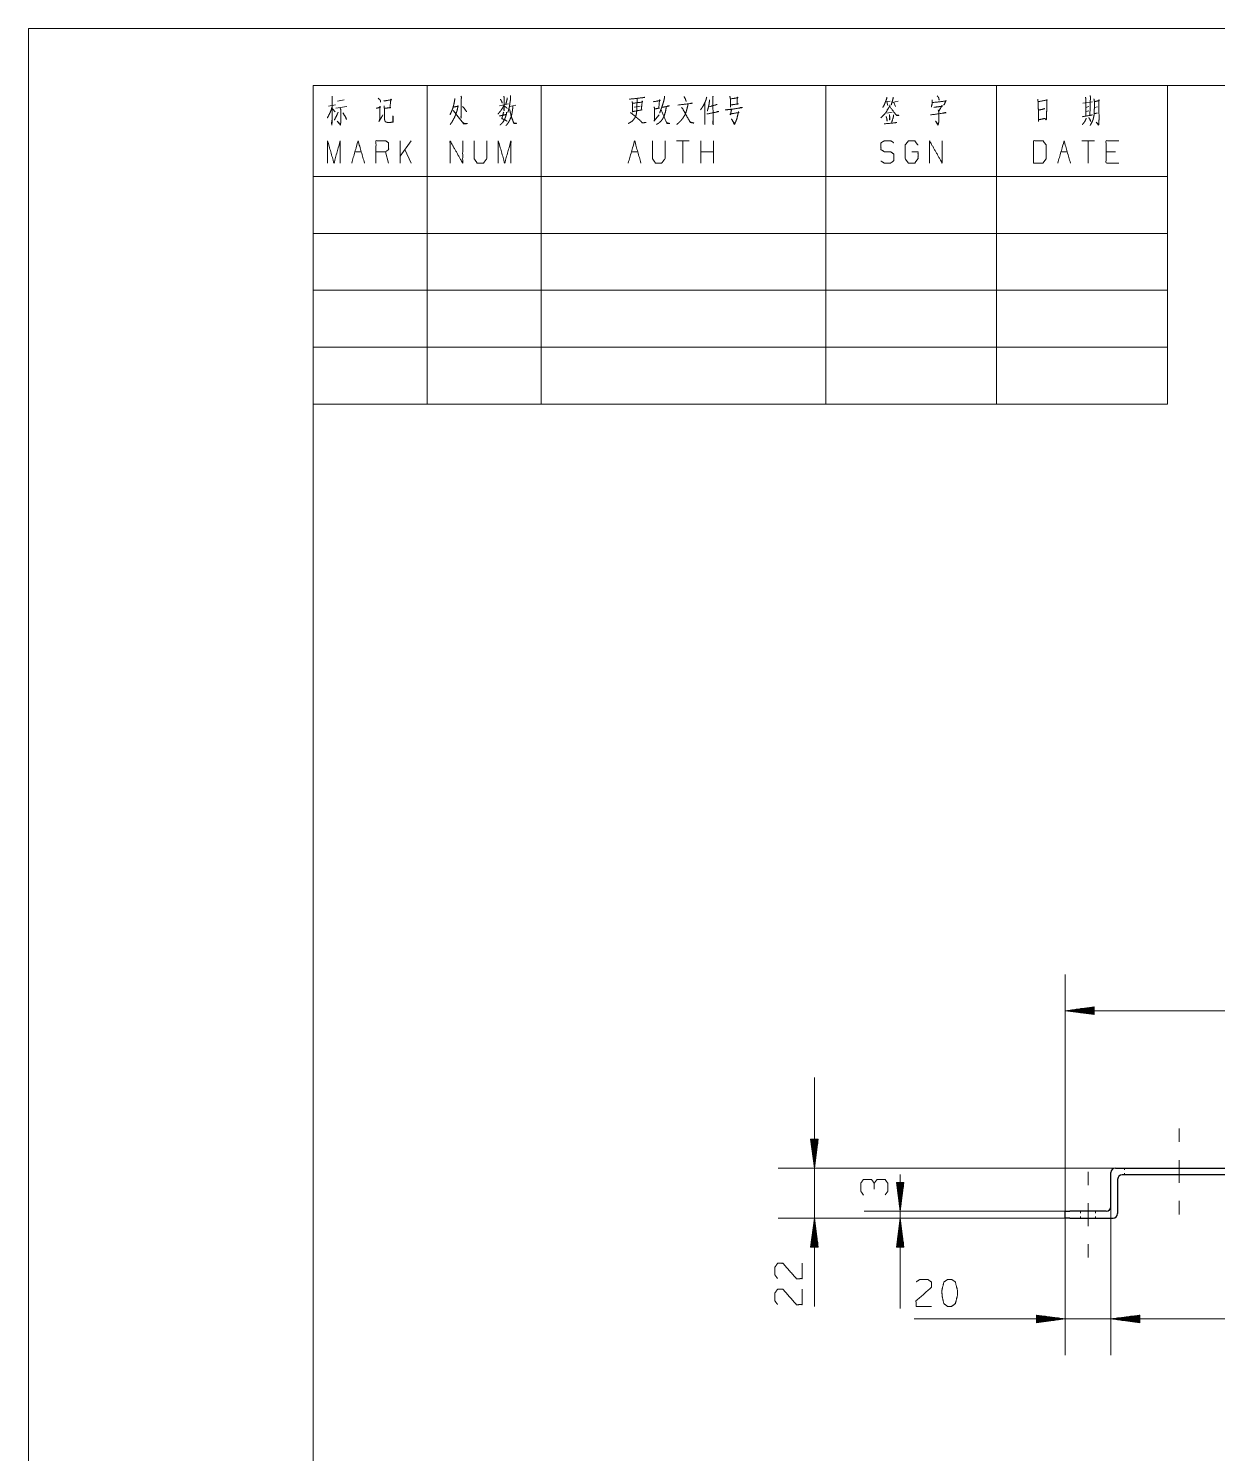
# Model space of a CAD drawing. Header units: millimetres. Extents: x 0 to 210, y 0 to 297.
# Drawn here: x 0 to 104.4, y 171.8 to 297 of the extents above; entities that cross this region are included whole.
import ezdxf

# ---------------------------------------------------------------- set-up
doc = ezdxf.new("R2010")
doc.units = ezdxf.units.MM
doc.layers.add('101', color=7, linetype='Continuous', true_color=0xffffff)

msp = doc.modelspace()

# ---------------------------------------------------------------- linework, layer by layer
at = {"layer": '101', "color": 133, "linetype": 'Continuous', "lineweight": 18}
for p, q in [((0, 297), (0, 0)), ((210, 297), (0, 297)), ((25, 292), (100, 292)), ((205, 292), (25, 292)), ((25, 292), (25, 5)), ((25, 292), (100, 292)), ((25, 292), (100, 292)), ((25, 292), (25, 264)), ((35, 292), (35, 264)), ((45, 292), (45, 264)), ((70, 292), (70, 264)), ((85, 292), (85, 264)), ((100, 292), (100, 264)), ((25, 284), (100, 284)), ((25, 279), (100, 279)), ((25, 274), (100, 274)), ((25, 269), (100, 269)), ((25, 264), (100, 264))]:
    msp.add_line(p, q, dxfattribs=at)
at = {"layer": '101', "color": 72, "linetype": 'Continuous', "lineweight": 18}
for p, q in [((27.13, 290.61), (27.71, 290.74)), ((75.25, 290.57), (75.67, 290.63)), ((75.35, 290.55), (75.45, 290.24)), ((75.82, 290.51), (76.35, 290.61)), ((75.98, 290.49), (76.11, 290.16)), ((92.56, 290.43), (93.43, 290.55)), ((26.34, 290.18), (26.96, 290.3)), ((26.7, 289.95), (26.92, 289.68)), ((26.99, 289.99), (27.95, 290.14)), ((41.34, 290.22), (42.13, 290.38)), ((42.25, 290.16), (42.79, 290.28)), ((53.17, 290.09), (53.7, 290.18)), ((54.91, 288.87), (55.37, 289.43)), ((75.83, 289.64), (75.37, 289.56)), ((92.84, 290.07), (93.11, 290.14)), ((92.86, 289.72), (93.09, 289.78)), ((93.6, 290.05), (93.85, 290.12)), ((32.63, 285.18), (32.63, 287.14)), ((33.59, 287.14), (32.63, 285.78)), ((58.02, 287.14), (56.9, 287.14)), ((57.46, 287.14), (57.46, 285.18)), ((59.02, 285.18), (59.02, 287.14)), ((60.14, 285.18), (60.14, 287.14)), ((93.6, 287.14), (92.49, 287.14)), ((93.05, 287.14), (93.05, 285.18)), ((28.66, 286.17), (29.22, 286.17)), ((31.62, 285.18), (31.34, 286.17)), ((33.59, 285.18), (33.04, 286.36)), ((52.94, 286.17), (53.49, 286.17)), ((60.14, 286.17), (59.02, 286.17)), ((90.65, 286.17), (91.2, 286.17)), ((95.45, 286.17), (94.61, 286.17))]:
    msp.add_line(p, q, dxfattribs=at)
at = {"layer": '101', "color": 22, "linetype": 'Continuous', "lineweight": 18}
for p, q in [((91.03, 193.1), (91.03, 213.9)), ((93.57, 211.06), (91.03, 210.72)), ((91.03, 210.72), (93.57, 210.39)), ((141.03, 210.72), (91.03, 210.72)), ((93.57, 210.75), (91.22, 210.75)), ((93.57, 210.7), (91.22, 210.7)), ((93.57, 210.8), (91.61, 210.8)), ((93.57, 210.65), (91.61, 210.65)), ((93.57, 210.85), (91.99, 210.85)), ((93.57, 210.59), (91.99, 210.59)), ((93.57, 210.9), (92.38, 210.9)), ((93.57, 210.54), (92.38, 210.54)), ((93.57, 210.95), (92.76, 210.95)), ((93.57, 210.49), (92.76, 210.49)), ((93.57, 211), (93.15, 211)), ((93.57, 210.44), (93.15, 210.44)), ((93.57, 211.05), (93.53, 211.05)), ((93.57, 211.05), (93.53, 211.05)), ((93.57, 210.39), (93.53, 210.39)), ((93.57, 210.39), (93.53, 210.39)), ((93.57, 210.39), (93.57, 211.06)), ((69.01, 204.84), (69.01, 184.73)), ((68.67, 199.44), (69.01, 196.9)), ((69.34, 199.44), (68.67, 199.44)), ((68.68, 199.44), (68.68, 199.41)), ((68.68, 199.44), (68.68, 199.41)), ((68.73, 199.44), (68.73, 199.02)), ((68.78, 199.44), (68.78, 198.64)), ((68.83, 199.44), (68.83, 198.25)), ((68.88, 199.44), (68.88, 197.87)), ((68.93, 199.44), (68.93, 197.48)), ((68.98, 199.44), (68.98, 197.09)), ((69.01, 196.9), (69.34, 199.44)), ((69.03, 199.44), (69.03, 197.09)), ((69.08, 199.44), (69.08, 197.48)), ((69.14, 199.44), (69.14, 197.87)), ((69.19, 199.44), (69.19, 198.25)), ((69.24, 199.44), (69.24, 198.64)), ((69.29, 199.44), (69.29, 199.02)), ((69.34, 199.44), (69.34, 199.41)), ((69.34, 199.44), (69.34, 199.41)), ((95.43, 196.9), (65.83, 196.9)), ((76.2, 195.64), (76.54, 193.1)), ((76.87, 195.64), (76.2, 195.64)), ((76.21, 195.64), (76.21, 195.61)), ((76.21, 195.64), (76.21, 195.61)), ((76.26, 195.64), (76.26, 195.22)), ((76.31, 195.64), (76.31, 194.84)), ((76.36, 195.64), (76.36, 194.45)), ((76.41, 195.64), (76.41, 194.07)), ((76.46, 195.64), (76.46, 193.68)), ((76.51, 195.64), (76.51, 193.29)), ((76.54, 184.56), (76.54, 196.33)), ((76.54, 193.1), (76.87, 195.64)), ((76.56, 195.64), (76.56, 193.29)), ((76.61, 195.64), (76.61, 193.68)), ((76.66, 195.64), (76.66, 194.07)), ((76.72, 195.64), (76.72, 194.45)), ((76.77, 195.64), (76.77, 194.84)), ((76.82, 195.64), (76.82, 195.22)), ((76.87, 195.64), (76.87, 195.61)), ((76.87, 195.64), (76.87, 195.61)), ((91.43, 193.1), (73.36, 193.1)), ((95.03, 193.5), (95.03, 180.47)), ((95.03, 193.5), (95.03, 180.47)), ((92.38, 192.5), (65.83, 192.5)), ((69.01, 192.5), (68.67, 189.96)), ((68.88, 189.96), (68.88, 191.54)), ((68.93, 189.96), (68.93, 191.92)), ((68.98, 189.96), (68.98, 192.31)), ((69.34, 189.96), (69.01, 192.5)), ((69.03, 189.96), (69.03, 192.31)), ((69.08, 189.96), (69.08, 191.92)), ((69.14, 189.96), (69.14, 191.54)), ((91.43, 192.5), (73.36, 192.5)), ((76.54, 192.5), (76.2, 189.96)), ((76.41, 189.96), (76.41, 191.54)), ((76.46, 189.96), (76.46, 191.92)), ((76.51, 189.96), (76.51, 192.31)), ((76.87, 189.96), (76.54, 192.5)), ((76.56, 189.96), (76.56, 192.31)), ((76.61, 189.96), (76.61, 191.92)), ((76.66, 189.96), (76.66, 191.54)), ((91.03, 192.5), (91.03, 180.47)), ((68.73, 189.96), (68.73, 190.38)), ((68.78, 189.96), (68.78, 190.76)), ((68.83, 189.96), (68.83, 191.15)), ((69.19, 189.96), (69.19, 191.15)), ((69.24, 189.96), (69.24, 190.76)), ((69.29, 189.96), (69.29, 190.38)), ((76.26, 189.96), (76.26, 190.38)), ((76.31, 189.96), (76.31, 190.76)), ((76.36, 189.96), (76.36, 191.15)), ((76.72, 189.96), (76.72, 191.15)), ((76.77, 189.96), (76.77, 190.76)), ((76.82, 189.96), (76.82, 190.38)), ((68.67, 189.96), (69.34, 189.96)), ((68.68, 189.96), (68.68, 189.99)), ((68.68, 189.96), (68.68, 189.99)), ((69.34, 189.96), (69.34, 189.99)), ((69.34, 189.96), (69.34, 189.99)), ((76.2, 189.96), (76.87, 189.96)), ((76.21, 189.96), (76.21, 189.99)), ((76.21, 189.96), (76.21, 189.99)), ((76.87, 189.96), (76.87, 189.99)), ((76.87, 189.96), (76.87, 189.99)), ((77.76, 183.65), (102.96, 183.65)), ((91.03, 183.65), (88.49, 183.98)), ((88.49, 183.98), (88.49, 183.31)), ((88.49, 183.98), (88.52, 183.98)), ((88.49, 183.98), (88.52, 183.98)), ((88.49, 183.93), (88.9, 183.93)), ((88.49, 183.88), (89.29, 183.88)), ((88.49, 183.83), (89.68, 183.83)), ((88.49, 183.78), (90.06, 183.78)), ((88.49, 183.73), (90.45, 183.73)), ((88.49, 183.67), (90.83, 183.67)), ((88.49, 183.31), (91.03, 183.65)), ((88.49, 183.62), (90.83, 183.62)), ((88.49, 183.57), (90.45, 183.57)), ((88.49, 183.52), (90.06, 183.52)), ((88.49, 183.47), (89.68, 183.47)), ((88.49, 183.42), (89.29, 183.42)), ((88.49, 183.37), (88.9, 183.37)), ((88.49, 183.32), (88.52, 183.32)), ((88.49, 183.32), (88.52, 183.32)), ((97.57, 183.98), (95.03, 183.65)), ((97.57, 183.98), (95.03, 183.65)), ((95.03, 183.65), (97.57, 183.31)), ((95.03, 183.65), (141.03, 183.65)), ((95.03, 183.65), (97.57, 183.31)), ((97.57, 183.67), (95.22, 183.67)), ((97.57, 183.67), (95.22, 183.67)), ((97.57, 183.62), (95.22, 183.62)), ((97.57, 183.62), (95.22, 183.62)), ((97.57, 183.73), (95.61, 183.73)), ((97.57, 183.73), (95.61, 183.73)), ((97.57, 183.57), (95.61, 183.57)), ((97.57, 183.57), (95.61, 183.57)), ((97.57, 183.78), (95.99, 183.78)), ((97.57, 183.78), (95.99, 183.78)), ((97.57, 183.52), (95.99, 183.52)), ((97.57, 183.52), (95.99, 183.52)), ((97.57, 183.83), (96.38, 183.83)), ((97.57, 183.83), (96.38, 183.83)), ((97.57, 183.47), (96.38, 183.47)), ((97.57, 183.47), (96.38, 183.47)), ((97.57, 183.88), (96.76, 183.88)), ((97.57, 183.88), (96.76, 183.88)), ((97.57, 183.42), (96.76, 183.42)), ((97.57, 183.42), (96.76, 183.42)), ((97.57, 183.93), (97.15, 183.93)), ((97.57, 183.93), (97.15, 183.93)), ((97.57, 183.37), (97.15, 183.37)), ((97.57, 183.37), (97.15, 183.37)), ((97.57, 183.98), (97.53, 183.98)), ((97.57, 183.98), (97.53, 183.98)), ((97.57, 183.98), (97.53, 183.98)), ((97.57, 183.98), (97.53, 183.98)), ((97.57, 183.32), (97.53, 183.32)), ((97.57, 183.32), (97.53, 183.32)), ((97.57, 183.32), (97.53, 183.32)), ((97.57, 183.32), (97.53, 183.32)), ((97.57, 183.31), (97.57, 183.98)), ((97.57, 183.31), (97.57, 183.98))]:
    msp.add_line(p, q, dxfattribs=at)
at = {"layer": '101', "color": 151, "linetype": 'Continuous', "lineweight": 18}
for p, q in [((101.03, 200.38), (101.03, 199.19)), ((93.03, 196.58), (93.03, 195.39)), ((101.03, 194.01), (101.03, 192.83)), ((93.03, 190.21), (93.03, 189.03))]:
    msp.add_line(p, q, dxfattribs=at)
at = {"layer": '101', "color": 252, "linetype": 'Continuous', "lineweight": 25}
for p, q in [((95.43, 196.9), (140.03, 196.9)), ((95.03, 193.5), (95.03, 196.5)), ((95.63, 195.9), (95.63, 192.9)), ((140.63, 196.3), (96.03, 196.3)), ((91.03, 192.5), (91.03, 193.1)), ((94.63, 193.1), (91.43, 193.1)), ((91.43, 192.5), (95.23, 192.5))]:
    msp.add_line(p, q, dxfattribs=at)
at = {"layer": '101', "color": 53, "linetype": 'Continuous', "lineweight": 18}
for p, q in [((96.23, 196.9), (96.23, 196.75)), ((96.23, 196.45), (96.23, 196.3)), ((92.38, 193.1), (92.38, 192.95)), ((93.68, 192.95), (93.68, 193.1)), ((92.38, 192.65), (92.38, 192.5)), ((93.68, 192.5), (93.68, 192.65))]:
    msp.add_line(p, q, dxfattribs=at)
at = {"layer": '101', "color": 252, "linetype": 'Continuous', "lineweight": 25}
for centre, start, end in [((95.43, 196.5), 90, 180), ((96.03, 195.9), 90, 180), ((94.63, 193.5), 270, 0), ((95.23, 192.9), 270, 0)]:
    msp.add_arc(centre, 0.4, start, end, dxfattribs=at)
at = {"layer": '101', "color": 72, "linetype": 'Continuous', "lineweight": 18}
for points, knots in [([(26.67, 291.07), (26.66, 288.89), (26.63, 288.5), (26.61, 288.71), (26.64, 288.94)], [0, 0, 0.723303, 0.854546, 0.923601, 1, 1]), ([(30.7, 290.88), (30.87, 290.72), (30.92, 290.63), (30.92, 290.53), (30.9, 290.67)], [0, 0, 0.413146, 0.573572, 0.750721, 1, 1]), ([(31.19, 290.63), (31.87, 290.74), (31.82, 290.8), (31.73, 290.05), (31.82, 290.05), (31.25, 289.99)], [0, 0, 0.313958, 0.349012, 0.694882, 0.735357, 1, 1]), ([(37.43, 290.84), (37.42, 290.72), (37.34, 290.3), (37.26, 290.01), (37.18, 289.8), (37.09, 289.6), (37.01, 289.43)], [0, 0, 0.084498, 0.36853, 0.573114, 0.721457, 0.873368, 1, 1]), ([(37.97, 291.05), (38.02, 290.94), (38, 290.84), (37.99, 289.12), (37.97, 289.23), (38, 289.45)], [0, 0, 0.049543, 0.095606, 0.852767, 0.898838, 1, 1]), ([(41.43, 290.8), (41.56, 290.57), (41.59, 290.43)], [0, 0, 0.640221, 1, 1]), ([(41.73, 291.07), (41.76, 290.92), (41.76, 289.78), (41.73, 289.93), (41.76, 290.05)], [0, 0, 0.094654, 0.823636, 0.91829, 1, 1]), ([(42.03, 290.92), (42.03, 290.82), (41.91, 290.34)], [0, 0, 0.174301, 1, 1]), ([(42.33, 291.11), (42.33, 290.98), (42.32, 290.76), (42.27, 290.47), (42.23, 290.16), (42.17, 289.91), (42.1, 289.68), (42.08, 289.62)], [0, 0, 0.081852, 0.232243, 0.425429, 0.63211, 0.800313, 0.957953, 1, 1]), ([(53.44, 290.84), (53.42, 290.18), (53.41, 289.85), (53.39, 289.66), (53.38, 289.56), (53.36, 289.43), (53.32, 289.31), (53.27, 289.2), (53.14, 289.02), (53, 288.85), (52.79, 288.73), (52.69, 288.67), (52.65, 288.65)], [0, 0, 0.263783, 0.395771, 0.470171, 0.511786, 0.56157, 0.614019, 0.658777, 0.749614, 0.837596, 0.932985, 0.980677, 1, 1]), ([(52.76, 290.82), (52.82, 290.78), (52.85, 290.8), (54.11, 290.94), (54.07, 290.96), (53.92, 290.92)], [0, 0, 0.045522, 0.068286, 0.872626, 0.90344, 1, 1]), ([(53, 290.59), (53.04, 290.41), (53.04, 289.66), (53.03, 289.7), (53.89, 289.85), (53.8, 289.85), (53.89, 290.63), (53.92, 290.57), (53.87, 290.53), (53.04, 290.43)], [0, 0, 0.051663, 0.252803, 0.264656, 0.500971, 0.524672, 0.738301, 0.756829, 0.773117, 1, 1]), ([(54.88, 290.57), (55.47, 290.67), (55.41, 290.74), (55.34, 290.01), (55.41, 290.01), (54.97, 289.93), (54.94, 290.12), (54.97, 289.89), (54.96, 288.96)], [0, 0, 0.181366, 0.207406, 0.429567, 0.451891, 0.588199, 0.645735, 0.715777, 1, 1]), ([(55.85, 291.05), (55.82, 290.8), (55.73, 290.47), (55.62, 290.12), (55.53, 289.89), (55.47, 289.72), (55.41, 289.58)], [0, 0, 0.162457, 0.385014, 0.625897, 0.784413, 0.898493, 1, 1]), ([(57.02, 290.28), (58.29, 290.43), (58.21, 290.45), (58.12, 290.41)], [0, 0, 0.872478, 0.933903, 1, 1]), ([(57.56, 291.03), (57.66, 290.84), (57.71, 290.72), (57.74, 290.59)], [0, 0, 0.450481, 0.729637, 1, 1]), ([(59.55, 290.98), (59.48, 290.72), (59.38, 290.47), (59.26, 290.24), (59.14, 290.05), (59, 289.85)], [0, 0, 0.21836, 0.428744, 0.629221, 0.801494, 1, 1]), ([(59.8, 290.72), (59.76, 290.38), (59.7, 290.09), (59.64, 289.89), (59.6, 289.76)], [0, 0, 0.34211, 0.644851, 0.86512, 1, 1]), ([(60.08, 291.07), (60.12, 290.98), (60.09, 291.03), (60.11, 288.54), (60.09, 288.73), (60.11, 289.04)], [0, 0, 0.029975, 0.04619, 0.840789, 0.900562, 1, 1]), ([(61.57, 291.07), (61.63, 290.82), (61.63, 290.09), (61.63, 290.28), (62.33, 290.38), (62.21, 290.38), (62.24, 290.9), (62.26, 290.98), (62.29, 290.92), (62.19, 290.9), (61.63, 290.82)], [0, 0, 0.076614, 0.294117, 0.350048, 0.563214, 0.598361, 0.753971, 0.779215, 0.799829, 0.831205, 1, 1]), ([(75.37, 290.98), (75.35, 290.84), (75.23, 290.53), (75.13, 290.28), (75.01, 290.07)], [0, 0, 0.148006, 0.485257, 0.758321, 1, 1]), ([(75.91, 290.98), (75.92, 290.88), (75.75, 290.3)], [0, 0, 0.147218, 1, 1]), ([(79.34, 290.74), (79.34, 290.51), (79.33, 290.34), (79.3, 290.22), (79.27, 290.12)], [0, 0, 0.361949, 0.626223, 0.829034, 1, 1]), ([(79.34, 290.49), (80.57, 290.63), (80.56, 290.67), (80.37, 290.26)], [0, 0, 0.712481, 0.737756, 1, 1]), ([(79.78, 291.09), (79.89, 290.96), (79.93, 290.86), (79.96, 290.69)], [0, 0, 0.364604, 0.619196, 1, 1]), ([(88.61, 290.8), (88.64, 290.59), (88.66, 290.14), (88.67, 289.66), (88.67, 289.6), (88.67, 288.83), (88.67, 288.98), (89.24, 289.1), (89.36, 288.96), (89.39, 289.14), (89.39, 289.39), (89.4, 289.87), (89.42, 290.36), (89.42, 290.78), (89.43, 290.72), (88.66, 290.57)], [0, 0, 0.037589, 0.119519, 0.205166, 0.216331, 0.354043, 0.380097, 0.485125, 0.518622, 0.552532, 0.597196, 0.682843, 0.77221, 0.846648, 0.858119, 1, 1]), ([(92.8, 290.98), (92.83, 290.86), (92.83, 289.31)], [0, 0, 0.075954, 1, 1]), ([(93.21, 291.11), (93.24, 290.98), (93.19, 289.37)], [0, 0, 0.073211, 1, 1]), ([(93.55, 290.82), (93.59, 290.59), (93.59, 290.14), (93.57, 289.64), (93.55, 289.33), (93.47, 289), (93.38, 288.79), (93.22, 288.48)], [0, 0, 0.096217, 0.285187, 0.491418, 0.620825, 0.76157, 0.854869, 1, 1]), ([(93.59, 290.57), (94.03, 290.67), (93.98, 290.74), (93.98, 290.05), (94, 289.12), (93.98, 288.77), (93.97, 288.56), (93.95, 288.5), (93.74, 288.77), (93.94, 288.58)], [0, 0, 0.13308, 0.155522, 0.357051, 0.631901, 0.735808, 0.797028, 0.815849, 0.918301, 1, 1]), ([(26.67, 290.16), (26.6, 289.91), (26.48, 289.62), (26.35, 289.35), (26.23, 289.14)], [0, 0, 0.233514, 0.515368, 0.78555, 1, 1]), ([(27.18, 289.66), (27.17, 289.58), (26.86, 288.96)], [0, 0, 0.108202, 1, 1]), ([(27.37, 289.99), (27.42, 289.87), (27.42, 288.83), (27.4, 288.6), (27.39, 288.52), (27.11, 288.85), (27.39, 288.56)], [0, 0, 0.056947, 0.504404, 0.603051, 0.639405, 0.826366, 1, 1]), ([(27.61, 289.58), (27.87, 289.16), (27.92, 289), (27.81, 289.27)], [0, 0, 0.516563, 0.696901, 1, 1]), ([(30.53, 289.99), (30.92, 290.09), (30.86, 290.16), (30.83, 288.96), (30.77, 288.83), (31.12, 289.41)], [0, 0, 0.158008, 0.19221, 0.673433, 0.728446, 1, 1]), ([(31.22, 290.22), (31.25, 289.91), (31.25, 289.2), (31.27, 288.98), (31.3, 288.87), (31.34, 288.81), (31.41, 288.77), (31.53, 288.75), (31.66, 288.73), (32.03, 288.79), (32, 289.33), (32, 288.79)], [0, 0, 0.097093, 0.316208, 0.387239, 0.42073, 0.444406, 0.470581, 0.507596, 0.549105, 0.664641, 0.832445, 1, 1]), ([(37.28, 290.09), (37.75, 290.18), (37.71, 290.22), (37.68, 290.03), (37.62, 289.76), (37.56, 289.6), (37.48, 289.37), (37.4, 289.18), (37.28, 288.98), (37.2, 288.81), (37.02, 288.56)], [0, 0, 0.202443, 0.228131, 0.308408, 0.425631, 0.500403, 0.604281, 0.689483, 0.790714, 0.870506, 1, 1]), ([(37.28, 289.8), (38.22, 288.62), (38.56, 288.65), (38.54, 288.65), (38.24, 288.67), (38.08, 288.81)], [0, 0, 0.632183, 0.773704, 0.779845, 0.909108, 1, 1]), ([(38.1, 290.16), (38.13, 290.14), (38.4, 289.8), (38.47, 289.68)], [0, 0, 0.059448, 0.761031, 1, 1]), ([(41.75, 290.24), (41.62, 290.01), (41.48, 289.8), (41.35, 289.64), (41.22, 289.49)], [0, 0, 0.287221, 0.555142, 0.786181, 1, 1]), ([(41.34, 289.31), (41.97, 289.45), (41.98, 289.64), (41.98, 289.56), (41.91, 289.31), (41.81, 289.04), (41.7, 288.83), (41.59, 288.71), (41.48, 288.58), (41.41, 288.52)], [0, 0, 0.30447, 0.39258, 0.431622, 0.553714, 0.689469, 0.798362, 0.878841, 0.954752, 1, 1]), ([(41.72, 289.66), (41.56, 289.08), (41.66, 289.04), (41.78, 289), (41.89, 288.94), (42.04, 288.85)], [0, 0, 0.5291, 0.62629, 0.735524, 0.852093, 1, 1]), ([(41.76, 290.2), (41.94, 290.07), (42.03, 289.97)], [0, 0, 0.613122, 1, 1]), ([(42.54, 290.16), (42.49, 289.8), (42.45, 289.56), (42.41, 289.35), (42.35, 289.16), (42.23, 288.91), (42.13, 288.73), (42.01, 288.56), (41.92, 288.48)], [0, 0, 0.19438, 0.332636, 0.448614, 0.555649, 0.70616, 0.822692, 0.933847, 1, 1]), ([(42.22, 289.89), (42.25, 289.85), (42.39, 289.27), (42.49, 289), (42.6, 288.71), (42.63, 288.65), (42.85, 288.67), (42.63, 288.69), (42.55, 288.81)], [0, 0, 0.026721, 0.341749, 0.493483, 0.655465, 0.691641, 0.80784, 0.924039, 1, 1]), ([(52.82, 289.6), (52.89, 289.6), (53.17, 289.37), (53.41, 289.16), (53.63, 288.98), (53.9, 288.71), (54.23, 288.75), (53.92, 288.71), (53.82, 288.79)], [0, 0, 0.033467, 0.197839, 0.340788, 0.472468, 0.649452, 0.797921, 0.939753, 1, 1]), ([(55.98, 290.12), (55.98, 289.99), (55.92, 289.66), (55.86, 289.47), (55.81, 289.31), (55.73, 289.16), (55.65, 289.02), (55.54, 288.87), (55.31, 288.67), (55.13, 288.58)], [0, 0, 0.067236, 0.249298, 0.354996, 0.450079, 0.537949, 0.629663, 0.725721, 0.894899, 1, 1]), ([(55.54, 289.8), (55.59, 289.78), (56.04, 288.67), (56.32, 288.65), (56.06, 288.71), (55.98, 288.83)], [0, 0, 0.024909, 0.644018, 0.787117, 0.926016, 1, 1]), ([(55.62, 290.07), (56.27, 290.2), (56.2, 290.22), (56.08, 290.18)], [0, 0, 0.769962, 0.857327, 1, 1]), ([(57.88, 290.32), (57.88, 290.2), (57.81, 289.91), (57.74, 289.68), (57.65, 289.43), (57.52, 289.23), (57.5, 289.18), (57.42, 289.08), (57.31, 288.94), (57.18, 288.81), (57.06, 288.69), (56.93, 288.58)], [0, 0, 0.060656, 0.206644, 0.323463, 0.452143, 0.571976, 0.593424, 0.659716, 0.74639, 0.834816, 0.918178, 1, 1]), ([(57.34, 290.05), (57.4, 290.01), (58.1, 288.75), (58.43, 288.69), (58.12, 288.77), (58.02, 288.89)], [0, 0, 0.030854, 0.652647, 0.79375, 0.930716, 1, 1]), ([(59.38, 290.41), (59.39, 289.16), (59.39, 288.56), (59.38, 288.69), (59.39, 288.91)], [0, 0, 0.565717, 0.839123, 0.896086, 1, 1]), ([(59.57, 289.49), (60.61, 289.7), (60.53, 289.72), (60.4, 289.66)], [0, 0, 0.826976, 0.886334, 1, 1]), ([(59.8, 290.14), (60.47, 290.32), (60.4, 290.32), (60.28, 290.26)], [0, 0, 0.772509, 0.853435, 1, 1]), ([(61.18, 289.87), (61.37, 289.87), (61.75, 289.91), (62.68, 290.05), (62.58, 290.07), (62.43, 290.03)], [0, 0, 0.10704, 0.322386, 0.855626, 0.914427, 1, 1]), ([(61.73, 289.91), (61.63, 289.41), (61.6, 289.49), (62.38, 289.62), (62.33, 289.7), (62.33, 289.62), (62.24, 289.27), (62.19, 289.04), (62.11, 288.85), (62.05, 288.71), (62.01, 288.6), (61.98, 288.58), (61.72, 289.06), (62, 288.62)], [0, 0, 0.13637, 0.159981, 0.371157, 0.396349, 0.418604, 0.516111, 0.579311, 0.63312, 0.675133, 0.705357, 0.714996, 0.861275, 1, 1]), ([(75.64, 290.3), (75.63, 290.2), (75.39, 289.83), (75.38, 289.78), (75.26, 289.6), (75.06, 289.37), (74.85, 289.16)], [0, 0, 0.074337, 0.387309, 0.418539, 0.575027, 0.79286, 1, 1]), ([(75.31, 289.27), (75.38, 289), (75.38, 288.87), (75.37, 289.04)], [0, 0, 0.489807, 0.707975, 1, 1]), ([(75.58, 289.43), (75.64, 289.12), (75.61, 288.96), (75.61, 289.18)], [0, 0, 0.443891, 0.680119, 1, 1]), ([(75.61, 290.16), (76.2, 289.37), (76.43, 289.37), (76.2, 289.39), (76.08, 289.54)], [0, 0, 0.599324, 0.742451, 0.886135, 1, 1]), ([(75.95, 289.41), (75.95, 289.27), (75.77, 288.69)], [0, 0, 0.19307, 1, 1]), ([(79.2, 289.41), (80.57, 289.6), (80.49, 289.62), (80.28, 289.56)], [0, 0, 0.820202, 0.873508, 1, 1]), ([(79.49, 290.07), (80.25, 290.18), (80.21, 290.24), (79.92, 289.72)], [0, 0, 0.533866, 0.586729, 1, 1]), ([(79.87, 289.87), (79.9, 289.76), (79.93, 289.64), (79.94, 289.43), (79.94, 289), (79.93, 288.85), (79.9, 288.65), (79.86, 288.52), (79.64, 288.87), (79.87, 288.56)], [0, 0, 0.049623, 0.1085, 0.204239, 0.404798, 0.471991, 0.568442, 0.629223, 0.820578, 1, 1]), ([(88.67, 289.83), (89.24, 289.95), (89.18, 289.97), (89.05, 289.89)], [0, 0, 0.728512, 0.805958, 1, 1]), ([(92.52, 289.25), (93.43, 289.41), (93.38, 289.43), (93.33, 289.37)], [0, 0, 0.873246, 0.919206, 1, 1]), ([(93.09, 289.18), (93.25, 288.94), (93.25, 288.83), (93.19, 289.02)], [0, 0, 0.497679, 0.671694, 1, 1]), ([(93.57, 289.52), (93.6, 289.52), (93.84, 289.58)], [0, 0, 0.107799, 1, 1]), ([(75.12, 288.62), (76.23, 288.73), (76.16, 288.73), (75.99, 288.71)], [0, 0, 0.825897, 0.879998, 1, 1]), ([(92.86, 289.12), (92.84, 289.02), (92.73, 288.81), (92.62, 288.67), (92.52, 288.56)], [0, 0, 0.157085, 0.51447, 0.781154, 1, 1]), ([(26.26, 285.18), (26.26, 287.14), (26.82, 285.18), (27.37, 287.14), (27.37, 285.18)], [0, 0, 0.245192, 0.5, 0.754808, 1, 1]), ([(30.51, 285.18), (30.51, 287.14), (31.34, 287.14), (31.62, 286.96), (31.62, 286.36), (31.34, 286.17), (30.51, 286.17)], [0, 0, 0.400952, 0.571035, 0.639278, 0.761676, 0.829917, 1, 1]), ([(37.01, 285.18), (37.01, 287.14), (38.12, 285.18), (38.12, 287.14)], [0, 0, 0.317574, 0.682426, 1, 1]), ([(39.13, 287.14), (39.13, 285.57), (39.39, 285.18), (39.95, 285.18), (40.24, 285.57), (40.24, 287.14)], [0, 0, 0.337152, 0.438599, 0.557781, 0.662848, 1, 1]), ([(41.25, 285.18), (41.25, 287.14), (41.81, 285.18), (42.36, 287.14), (42.36, 285.18)], [0, 0, 0.245192, 0.5, 0.754808, 1, 1]), ([(54.78, 287.14), (54.78, 285.57), (55.05, 285.18), (55.6, 285.18), (55.89, 285.57), (55.89, 287.14)], [0, 0, 0.337152, 0.438599, 0.557781, 0.662848, 1, 1]), ([(74.85, 285.36), (75.13, 285.18), (75.7, 285.18), (75.98, 285.39), (75.98, 285.97), (75.7, 286.17), (75.15, 286.17), (74.85, 286.36), (74.85, 286.96), (75.15, 287.14), (75.7, 287.14), (75.98, 286.96)], [0, 0, 0.068035, 0.184054, 0.254521, 0.372333, 0.442799, 0.555843, 0.626367, 0.748393, 0.81892, 0.931964, 1, 1]), ([(77.55, 286.17), (78.1, 286.17), (78.1, 285.57), (77.82, 285.18), (77.25, 285.18), (76.97, 285.57), (76.97, 286.75), (77.27, 287.14), (77.81, 287.14), (78.09, 286.75)], [0, 0, 0.103295, 0.214797, 0.304261, 0.410274, 0.499739, 0.718892, 0.809956, 0.910533, 1, 1]), ([(79.11, 285.18), (79.11, 287.14), (80.22, 285.18), (80.22, 287.14)], [0, 0, 0.317574, 0.682426, 1, 1]), ([(88.25, 285.18), (89.07, 285.18), (89.36, 285.57), (89.36, 286.75), (89.07, 287.14), (88.25, 287.14), (88.25, 285.18)], [0, 0, 0.142133, 0.227159, 0.431787, 0.516817, 0.65895, 1, 1]), ([(90.37, 285.18), (90.93, 287.14), (91.48, 285.18)], [0, 0, 0.5, 1, 1]), ([(95.73, 285.18), (94.61, 285.18), (94.61, 287.14), (95.73, 287.14)], [0, 0, 0.265389, 0.734611, 1, 1]), ([(74.25, 195.56), (74.02, 195.89), (73.3, 195.89), (73.07, 195.56), (73.07, 194.87), (73.3, 194.53)], [0, 0, 0.153872, 0.429851, 0.583723, 0.846122, 1, 1]), ([(75.22, 194.55), (75.45, 194.87), (75.45, 195.56), (75.22, 195.89), (74.5, 195.89), (74.25, 195.56), (74.25, 195.04)], [0, 0, 0.124123, 0.34369, 0.472445, 0.703376, 0.836727, 1, 1]), ([(65.77, 187.19), (65.54, 187.51), (65.54, 188.19), (65.77, 188.53), (66.24, 188.53), (67.44, 187.17), (67.92, 187.19), (67.92, 188.53)], [0, 0, 0.069691, 0.192976, 0.265274, 0.350227, 0.674741, 0.759753, 1, 1]), ([(77.94, 186.89), (78.26, 187.12), (78.95, 187.12), (79.28, 186.89), (79.28, 186.42), (77.92, 185.22), (77.94, 184.74), (79.28, 184.74)], [0, 0, 0.069692, 0.192977, 0.265273, 0.350228, 0.674739, 0.759753, 1, 1]), ([(81.04, 184.74), (81.38, 184.99), (81.56, 185.69), (81.56, 186.17), (81.38, 186.89), (81.04, 187.12), (80.71, 187.12), (80.37, 186.89), (80.2, 186.17), (80.21, 185.69), (80.37, 184.99), (80.71, 184.74), (81.04, 184.74)], [0, 0, 0.067527, 0.18397, 0.260584, 0.380943, 0.446141, 0.500306, 0.565504, 0.685863, 0.76253, 0.878309, 0.945835, 1, 1]), ([(65.77, 184.91), (65.54, 185.23), (65.54, 185.92), (65.77, 186.25), (66.24, 186.25), (67.44, 184.89), (67.92, 184.91), (67.92, 186.25)], [0, 0, 0.069695, 0.192979, 0.265274, 0.350228, 0.674741, 0.759753, 1, 1])]:
    msp.add_open_spline(points, degree=1, knots=knots, dxfattribs=at)
for points in [[(28.38, 285.18), (28.94, 287.14), (29.5, 285.18)], [(52.66, 285.18), (53.22, 287.14), (53.77, 285.18)]]:
    msp.add_open_spline(points, degree=1, dxfattribs=at)
at = {"layer": '101', "color": 151, "linetype": 'Continuous', "lineweight": 18}
for points, knots in [([(101.03, 197.6), (101.03, 196.6), (101.03, 195.6)], [0, 0, 0.500005, 1, 1]), ([(93.03, 193.8), (93.03, 193.4), (93.03, 192.2), (93.03, 191.8)], [0, 0, 0.200989, 0.799021, 1, 1])]:
    msp.add_open_spline(points, degree=1, knots=knots, dxfattribs=at)
at = {"layer": '101', "color": 252, "linetype": 'Continuous', "lineweight": 25}
for points in [[(91.03, 193.1), (91.43, 193.1)], [(91.43, 192.5), (91.03, 192.5)]]:
    msp.add_open_spline(points, degree=1, dxfattribs=at)

doc.saveas('drawing.dxf')
